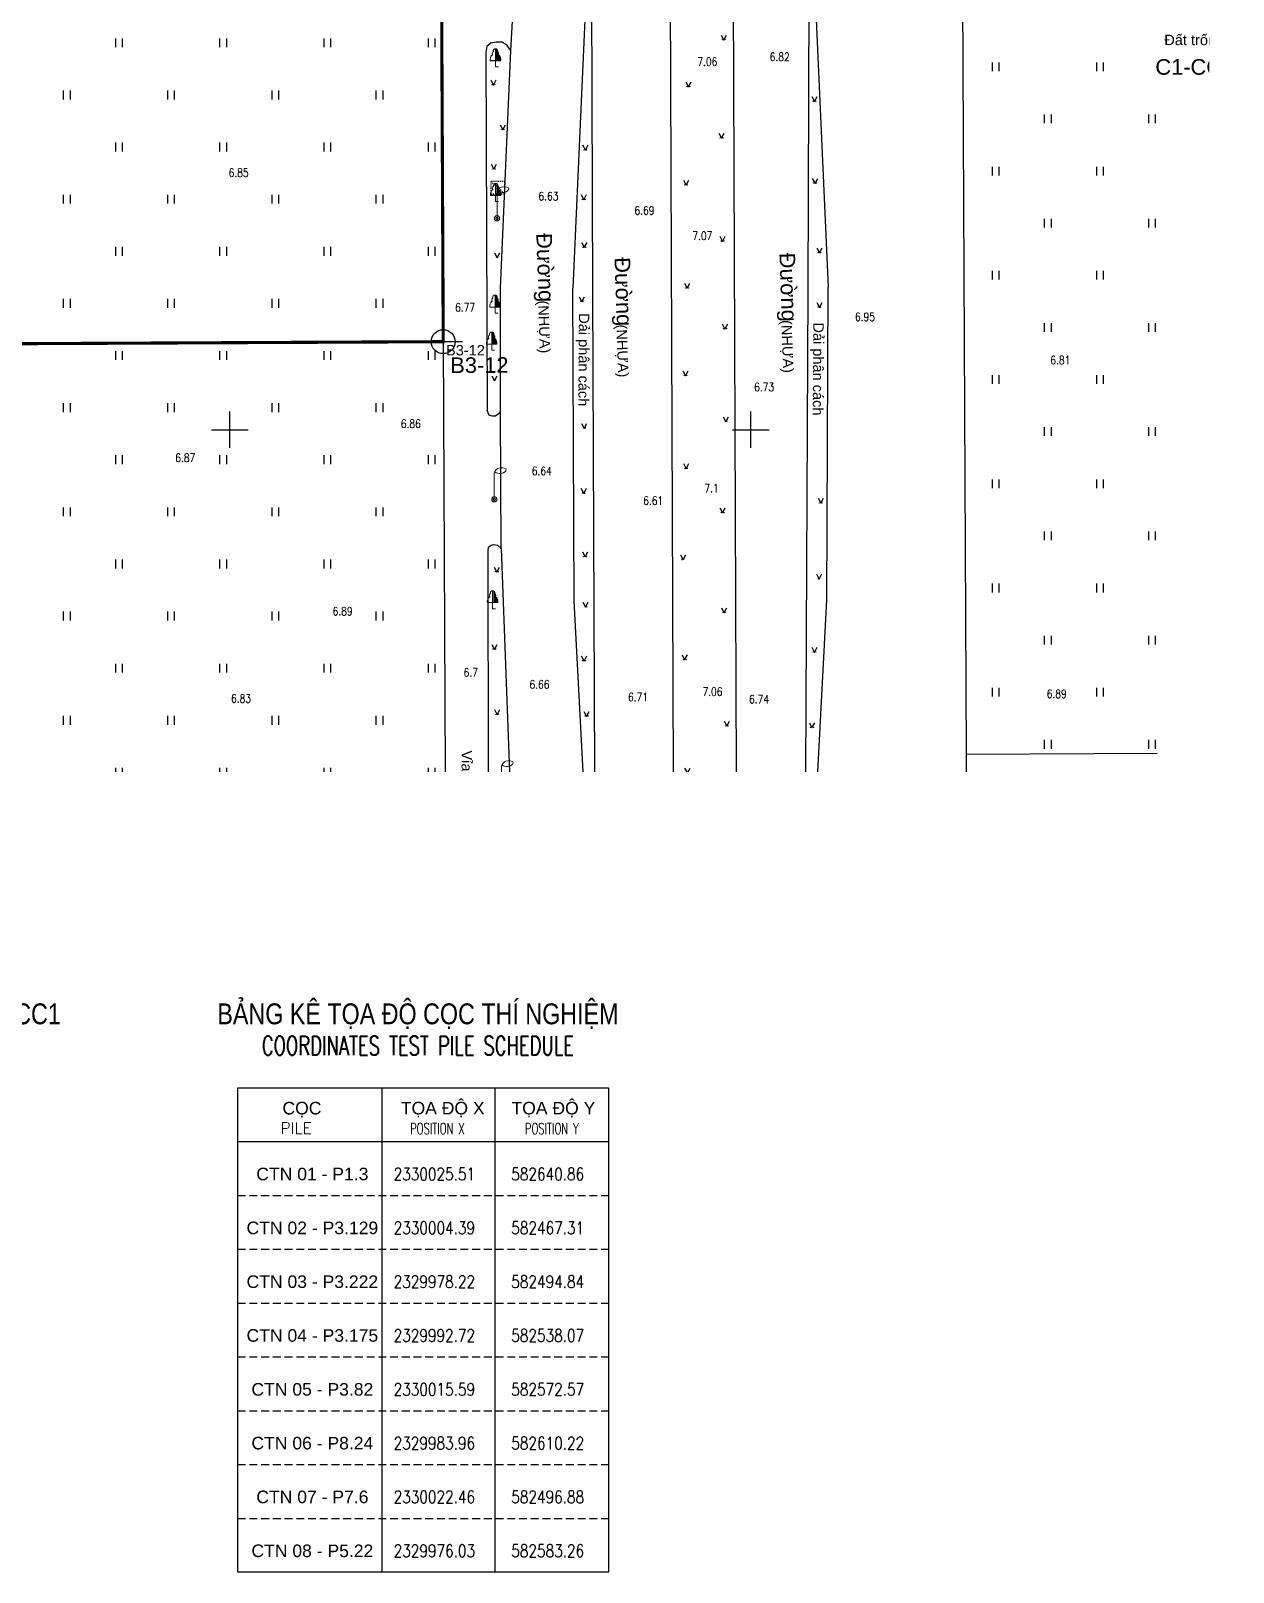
# Model space of a CAD drawing. Header units: millimetres. Extents: x 581430 to 583682, y 2329840 to 2330113.
# Drawn here: x 583101.9 to 583217.3, y 2329840.4 to 2329988.3 of the extents above; entities that cross this region are included whole.
import ezdxf
from ezdxf.enums import TextEntityAlignment as Align
from ezdxf.xclip import XClip

# ---------------------------------------------------------------- set-up
doc = ezdxf.new("R2010")
doc.units = ezdxf.units.MM
doc.header["$LTSCALE"] = 0.001
doc.header["$MEASUREMENT"] = 0
doc.header["$XCLIPFRAME"] = 0
for name, pattern in [('CENTER2', [1.125, 0.75, -0.125, 0.125, -0.125]), ('HIDDEN', [0.375, 0.25, -0.125]), ('NETNHA500', [0.75, 0.5, -0.25])]:
    doc.linetypes.add(name, pattern=pattern)
for name, color, linetype in [('Existing map', 250, 'Continuous'), ('IDEA_Text', 8, 'Continuous'), ('new block$0$giao thong chuan 28 06$0$giao thong chuan$0$giao thongsua theo ssd$0$giao thong canh quan$0$giao thong$0$CHUTHICH', 7, 'Continuous'), ('Red line', 1, 'Continuous'), ('Road', 8, 'Continuous'), ('TEXT VIET', 7, 'Continuous'), ('Text Vn', 7, 'Continuous'), ('TOA DO', 7, 'Continuous')]:
    doc.layers.add(name, color=color, linetype=linetype)
for name, color, linetype, lineweight in [('KYHIEU', 250, 'Continuous', 0), ('new block$0$giao thong chuan 28 06$0$giao thong chuan$0$giao thongsua theo ssd$0$giao thong canh quan$0$giao thong$0$TOADO', 7, 'Continuous', 35), ('Text E', 8, 'Continuous', 13)]:
    doc.layers.add(name, color=color, linetype=linetype, lineweight=lineweight)
doc.styles.add('$0$ARIAL', font='arial.ttf')
doc.styles.add('Arial', font='arial.ttf')
doc.styles.add('arial-3', font='romans.shx', dxfattribs={"width": 0.7})
doc.styles.add('CHU', font='', dxfattribs={"height": 1.5})
doc.styles.add('CLD', font='', dxfattribs={"height": 1})
doc.styles.add('DC', font='romans.shx', dxfattribs={"width": 0.8, "height": 0.8})
doc.styles.get('CHU').set_extended_font_data('.VnArial')
doc.styles.get('CLD').set_extended_font_data('.VnArialH')

# ---------------------------------------------------------------- blocks, each defined once
blk = doc.blocks.new('CAYLR')
at = {"layer": 'KYHIEU'}
for points in [[(0, 1.75, 0.497303), (-0.198201, 1.488681, 0.339551), (-0.284941, 1.163565, 0.289175), (-0.5, 0.602359)], [(0, 1.75, -0.497303), (0.198201, 1.488681, -0.339551), (0.284941, 1.163565, -0.289175), (0.5, 0.602359)]]:
    blk.add_lwpolyline(points, format="xyb", dxfattribs=at)
for points in [[(0, 0), (0, 1.75)], [(0.1, 0.602359), (0.1, 1.724173)], [(0.2, 0.602359), (0.2, 1.487287)], [(-0.5, 0.602359), (0.5, 0.602359)], [(0, 0), (0.280275, -0.001587)], [(0.3, 0.602359), (0.3, 1.151908)], [(0.4, 0.602359), (0.4, 1.04811)], [(0.5, 0.602359), (0.5, 0.822811)]]:
    blk.add_lwpolyline(points, dxfattribs=at)
blk = doc.blocks.new('DEN-P')
at = {"layer": 'KYHIEU'}
for points in [[(1.1, 2.92, 0.523652), (0, 2.5, 0.549376)], [(0.05, 2.64, 0.420531), (1.11, 2.75, 0.572241)]]:
    blk.add_lwpolyline(points, format="xyb", dxfattribs=at)
blk.add_lwpolyline([(0, 0), (0, 2.5)], dxfattribs=at)
for radius in [0.25, 0.125]:
    blk.add_circle((0, 0), radius, dxfattribs=at)
blk.add_arc((0.95, 2.82), 0.178, 338.0896, 33.4085, dxfattribs=at)
blk = doc.blocks.new('CAYLR-flat-10')
at = {"layer": 'KYHIEU'}
for points in [[(0, 1.75, 0.497303), (-0.2, 1.49, 0.339551), (-0.28, 1.16, 0.289175), (-0.5, 0.6)], [(0, 1.75, -0.497303), (0.2, 1.49, -0.339551), (0.28, 1.16, -0.289175), (0.5, 0.6)]]:
    blk.add_lwpolyline(points, format="xyb", dxfattribs=at)
for points in [[(0, 0), (0, 1.75)], [(0.1, 0.6), (0.1, 1.72)], [(0.2, 0.6), (0.2, 1.49)], [(-0.5, 0.6), (0.5, 0.6)], [(0, 0), (0.28, 0)], [(0.3, 0.6), (0.3, 1.15)], [(0.4, 0.6), (0.4, 1.05)], [(0.5, 0.6), (0.5, 0.82)]]:
    blk.add_lwpolyline(points, dxfattribs=at)
blk = doc.blocks.new('DEN-P-flat-1')
at = {"layer": 'KYHIEU'}
for points in [[(1.1, 2.92, 0.523652), (0, 2.5, 0.549376)], [(0.05, 2.64, 0.420531), (1.11, 2.75, 0.572241)]]:
    blk.add_lwpolyline(points, format="xyb", dxfattribs=at)
blk.add_lwpolyline([(0, 0), (0, 2.5)], dxfattribs=at)
for radius in [0.25, 0.125]:
    blk.add_circle((0, 0), radius, dxfattribs=at)
blk.add_arc((0.95, 2.82), 0.178, 338.0896, 33.4085, dxfattribs=at)
blk = doc.blocks.new('DEN-P-flat-3')
at = {"layer": 'KYHIEU'}
for points in [[(1.1, 2.92, 0.523652), (0, 2.5, 0.549376)], [(0.05, 2.64, 0.420531), (1.11, 2.75, 0.572241)]]:
    blk.add_lwpolyline(points, format="xyb", dxfattribs=at)
blk.add_lwpolyline([(0, 0), (0, 2.5)], dxfattribs=at)
for radius in [0.25, 0.125]:
    blk.add_circle((0, 0), radius, dxfattribs=at)
blk.add_arc((0.95, 2.82), 0.178, 338.0896, 33.4085, dxfattribs=at)
blk = doc.blocks.new('CAYLR-flat-13')
at = {"layer": 'KYHIEU'}
for points in [[(0, 1.75, 0.497303), (-0.2, 1.49, 0.339551), (-0.28, 1.16, 0.289175), (-0.5, 0.6)], [(0, 1.75, -0.497303), (0.2, 1.49, -0.339551), (0.28, 1.16, -0.289175), (0.5, 0.6)]]:
    blk.add_lwpolyline(points, format="xyb", dxfattribs=at)
for points in [[(0, 0), (0, 1.75)], [(0.1, 0.6), (0.1, 1.72)], [(0.2, 0.6), (0.2, 1.49)], [(-0.5, 0.6), (0.5, 0.6)], [(0, 0), (0.28, 0)], [(0.3, 0.6), (0.3, 1.15)], [(0.4, 0.6), (0.4, 1.05)], [(0.5, 0.6), (0.5, 0.82)]]:
    blk.add_lwpolyline(points, dxfattribs=at)
blk = doc.blocks.new('DEN-P-flat-4')
at = {"layer": 'KYHIEU'}
for points in [[(1.1, 2.92, 0.523652), (0, 2.5, 0.549376)], [(0.05, 2.64, 0.420531), (1.11, 2.75, 0.572241)]]:
    blk.add_lwpolyline(points, format="xyb", dxfattribs=at)
blk.add_lwpolyline([(0, 0), (0, 2.5)], dxfattribs=at)
for radius in [0.25, 0.125]:
    blk.add_circle((0, 0), radius, dxfattribs=at)
blk.add_arc((0.95, 2.82), 0.178, 338.0896, 33.4085, dxfattribs=at)
blk = doc.blocks.new('CAYLR-flat-14')
at = {"layer": 'KYHIEU'}
for points in [[(0, 1.75, 0.497303), (-0.2, 1.49, 0.339551), (-0.28, 1.16, 0.289175), (-0.5, 0.6)], [(0, 1.75, -0.497303), (0.2, 1.49, -0.339551), (0.28, 1.16, -0.289175), (0.5, 0.6)]]:
    blk.add_lwpolyline(points, format="xyb", dxfattribs=at)
for points in [[(0, 0), (0, 1.75)], [(0.1, 0.6), (0.1, 1.72)], [(0.2, 0.6), (0.2, 1.49)], [(-0.5, 0.6), (0.5, 0.6)], [(0, 0), (0.28, 0)], [(0.3, 0.6), (0.3, 1.15)], [(0.4, 0.6), (0.4, 1.05)], [(0.5, 0.6), (0.5, 0.82)]]:
    blk.add_lwpolyline(points, dxfattribs=at)
blk = doc.blocks.new('CAYLR-flat-15')
at = {"layer": 'KYHIEU'}
for points in [[(0, 1.75, 0.497303), (-0.2, 1.49, 0.339551), (-0.28, 1.16, 0.289175), (-0.5, 0.6)], [(0, 1.75, -0.497303), (0.2, 1.49, -0.339551), (0.28, 1.16, -0.289175), (0.5, 0.6)]]:
    blk.add_lwpolyline(points, format="xyb", dxfattribs=at)
for points in [[(0, 0), (0, 1.75)], [(0.1, 0.6), (0.1, 1.72)], [(0.2, 0.6), (0.2, 1.49)], [(-0.5, 0.6), (0.5, 0.6)], [(0, 0), (0.28, 0)], [(0.3, 0.6), (0.3, 1.15)], [(0.4, 0.6), (0.4, 1.05)], [(0.5, 0.6), (0.5, 0.82)]]:
    blk.add_lwpolyline(points, dxfattribs=at)
blk = doc.blocks.new('CAYLR-flat-16')
at = {"layer": 'KYHIEU'}
for points in [[(0, 1.75, 0.497303), (-0.2, 1.49, 0.339551), (-0.28, 1.16, 0.289175), (-0.5, 0.6)], [(0, 1.75, -0.497303), (0.2, 1.49, -0.339551), (0.28, 1.16, -0.289175), (0.5, 0.6)]]:
    blk.add_lwpolyline(points, format="xyb", dxfattribs=at)
for points in [[(0, 0), (0, 1.75)], [(0.1, 0.6), (0.1, 1.72)], [(0.2, 0.6), (0.2, 1.49)], [(-0.5, 0.6), (0.5, 0.6)], [(0, 0), (0.28, 0)], [(0.3, 0.6), (0.3, 1.15)], [(0.4, 0.6), (0.4, 1.05)], [(0.5, 0.6), (0.5, 0.82)]]:
    blk.add_lwpolyline(points, dxfattribs=at)
blk = doc.blocks.new('Existing map')
at = {"layer": 'Existing map'}
h = blk.add_hatch(color=256, dxfattribs=at)
h.paths.add_polyline_path([(2.59, -100.03, 1), (2.56, -100.03, 1)])
h.paths.add_polyline_path([(2.33, -100.03, 1), (2.3, -100.03, 1)])
h = blk.add_hatch(color=256, dxfattribs=at)
h.paths.add_polyline_path([(-19.53, -104.35, 1), (-19.55, -104.35, 1)])
h.paths.add_polyline_path([(-19.79, -104.35, 1), (-19.81, -104.35, 1)])
h = blk.add_hatch(color=256, dxfattribs=at)
h.paths.add_polyline_path([(-0.82, -104.53, 1), (-0.84, -104.53, 1)])
h.paths.add_polyline_path([(-1.08, -104.53, 1), (-1.1, -104.53, 1)])
h = blk.add_hatch(color=256, dxfattribs=at)
h.paths.add_polyline_path([(11.29, -105.93, 1), (11.26, -105.93, 1)])
h.paths.add_polyline_path([(11.03, -105.93, 1), (11.01, -105.93, 1)])
h = blk.add_hatch(color=256, dxfattribs=at)
h.paths.add_polyline_path([(-18.63, -108.66, 1), (-18.65, -108.66, 1)])
h.paths.add_polyline_path([(-18.89, -108.66, 1), (-18.91, -108.66, 1)])
h = blk.add_hatch(color=256, dxfattribs=at)
h.paths.add_polyline_path([(-10.71, -110.59, 1), (-10.73, -110.59, 1)])
h.paths.add_polyline_path([(-10.97, -110.59, 1), (-10.99, -110.59, 1)])
h = blk.add_hatch(color=256, dxfattribs=at)
h.paths.add_polyline_path([(2.36, -109.45, 1), (2.34, -109.45, 1)])
h.paths.add_polyline_path([(2.1, -109.45, 1), (2.08, -109.45, 1)])
h = blk.add_hatch(color=256, dxfattribs=at)
h.paths.add_polyline_path([(-19.49, -112.43, 1), (-19.51, -112.43, 1)])
h.paths.add_polyline_path([(-19.75, -112.43, 1), (-19.77, -112.43, 1)])
h = blk.add_hatch(color=256, dxfattribs=at)
h.paths.add_polyline_path([(11.33, -113.78, 1), (11.31, -113.78, 1)])
h.paths.add_polyline_path([(11.07, -113.78, 1), (11.05, -113.78, 1)])
h = blk.add_hatch(color=256, dxfattribs=at)
h.paths.add_polyline_path([(-10.87, -115.35, 1), (-10.89, -115.35, 1)])
h.paths.add_polyline_path([(-11.12, -115.35, 1), (-11.15, -115.35, 1)])
h = blk.add_hatch(color=256, dxfattribs=at)
h.paths.add_polyline_path([(-1.04, -113.95, 1), (-1.07, -113.95, 1)])
h.paths.add_polyline_path([(-1.3, -113.95, 1), (-1.33, -113.95, 1)])
h = blk.add_hatch(color=256, dxfattribs=at)
h.paths.add_polyline_path([(2.46, -119.35, 1), (2.44, -119.35, 1)])
h.paths.add_polyline_path([(2.2, -119.35, 1), (2.18, -119.35, 1)])
h = blk.add_hatch(color=256, dxfattribs=at)
h.paths.add_polyline_path([(-19.17, -120.92, 1), (-19.2, -120.92, 1)])
h.paths.add_polyline_path([(-19.43, -120.92, 1), (-19.45, -120.92, 1)])
h = blk.add_hatch(color=256, dxfattribs=at)
h.paths.add_polyline_path([(-10.81, -119.94, 1), (-10.83, -119.94, 1)])
h.paths.add_polyline_path([(-11.06, -119.94, 1), (-11.09, -119.94, 1)])
h = blk.add_hatch(color=256, dxfattribs=at)
h.paths.add_polyline_path([(11.75, -120.45, 1), (11.73, -120.45, 1)])
h.paths.add_polyline_path([(11.49, -120.45, 1), (11.47, -120.45, 1)])
h = blk.add_hatch(color=256, dxfattribs=at)
h.paths.add_polyline_path([(-0.95, -123.84, 1), (-0.97, -123.84, 1)])
h.paths.add_polyline_path([(-1.21, -123.84, 1), (-1.23, -123.84, 1)])
h = blk.add_hatch(color=256, dxfattribs=at)
h.paths.add_polyline_path([(-11.06, -125.14, 1), (-11.08, -125.14, 1)])
h.paths.add_polyline_path([(-11.31, -125.14, 1), (-11.34, -125.14, 1)])
h = blk.add_hatch(color=256, dxfattribs=at)
h.paths.add_polyline_path([(11.75, -125.69, 1), (11.73, -125.69, 1)])
h.paths.add_polyline_path([(11.49, -125.69, 1), (11.47, -125.69, 1)])
h = blk.add_hatch(color=256, dxfattribs=at)
h.paths.add_polyline_path([(2.69, -127.76, 1), (2.67, -127.76, 1)])
h.paths.add_polyline_path([(2.43, -127.76, 1), (2.41, -127.76, 1)])
h = blk.add_hatch(color=256, dxfattribs=at)
h.paths.add_polyline_path([(-19.43, -132.73, 1), (-19.45, -132.73, 1)])
h.paths.add_polyline_path([(-19.69, -132.73, 1), (-19.71, -132.73, 1)])
h = blk.add_hatch(color=256, dxfattribs=at)
h.paths.add_polyline_path([(-1.1, -132.26, 1), (-1.12, -132.26, 1)])
h.paths.add_polyline_path([(-1.36, -132.26, 1), (-1.38, -132.26, 1)])
h = blk.add_hatch(color=256, dxfattribs=at)
h.paths.add_polyline_path([(-10.82, -137.3, 1), (-10.84, -137.3, 1)])
h.paths.add_polyline_path([(-11.08, -137.3, 1), (-11.1, -137.3, 1)])
h = blk.add_hatch(color=256, dxfattribs=at)
h.paths.add_polyline_path([(2.76, -136.66, 1), (2.74, -136.66, 1)])
h.paths.add_polyline_path([(2.51, -136.66, 1), (2.48, -136.66, 1)])
h = blk.add_hatch(color=256, dxfattribs=at)
h.paths.add_polyline_path([(-1.02, -141.16, 1), (-1.05, -141.16, 1)])
h.paths.add_polyline_path([(-1.28, -141.16, 1), (-1.31, -141.16, 1)])
h = blk.add_hatch(color=256, dxfattribs=at)
h.paths.add_polyline_path([(-10.87, -143.53, 1), (-10.89, -143.53, 1)])
h.paths.add_polyline_path([(-11.13, -143.53, 1), (-11.15, -143.53, 1)])
h = blk.add_hatch(color=256, dxfattribs=at)
h.paths.add_polyline_path([(11.89, -144.47, 1), (11.87, -144.47, 1)])
h.paths.add_polyline_path([(11.63, -144.47, 1), (11.61, -144.47, 1)])
h = blk.add_hatch(color=256, dxfattribs=at)
h.paths.add_polyline_path([(2.46, -145.4, 1), (2.44, -145.4, 1)])
h.paths.add_polyline_path([(2.2, -145.4, 1), (2.18, -145.4, 1)])
h = blk.add_hatch(color=256, dxfattribs=at)
h.paths.add_polyline_path([(-10.74, -149.62, 1), (-10.76, -149.62, 1)])
h.paths.add_polyline_path([(-11, -149.62, 1), (-11.02, -149.62, 1)])
h = blk.add_hatch(color=256, dxfattribs=at)
h.paths.add_polyline_path([(-1.33, -149.9, 1), (-1.35, -149.9, 1)])
h.paths.add_polyline_path([(-1.59, -149.9, 1), (-1.61, -149.9, 1)])
h = blk.add_hatch(color=256, dxfattribs=at)
h.paths.add_polyline_path([(-19.19, -151.07, 1), (-19.22, -151.07, 1)])
h.paths.add_polyline_path([(-19.45, -151.07, 1), (-19.48, -151.07, 1)])
h = blk.add_hatch(color=256, dxfattribs=at)
h.paths.add_polyline_path([(11.74, -151.75, 1), (11.71, -151.75, 1)])
h.paths.add_polyline_path([(11.48, -151.75, 1), (11.46, -151.75, 1)])
h = blk.add_hatch(color=256, dxfattribs=at)
h.paths.add_polyline_path([(-10.69, -154.44, 1), (-10.71, -154.44, 1)])
h.paths.add_polyline_path([(-10.95, -154.44, 1), (-10.97, -154.44, 1)])
h = blk.add_hatch(color=256, dxfattribs=at)
h.paths.add_polyline_path([(2.61, -155, 1), (2.59, -155, 1)])
h.paths.add_polyline_path([(2.36, -155, 1), (2.33, -155, 1)])
h = blk.add_hatch(color=256, dxfattribs=at)
h.paths.add_polyline_path([(-19.44, -158.49, 1), (-19.46, -158.49, 1)])
h.paths.add_polyline_path([(-19.7, -158.49, 1), (-19.72, -158.49, 1)])
h = blk.add_hatch(color=256, dxfattribs=at)
h.paths.add_polyline_path([(-10.84, -159.61, 1), (-10.86, -159.61, 1)])
h.paths.add_polyline_path([(-11.1, -159.61, 1), (-11.12, -159.61, 1)])
h = blk.add_hatch(color=256, dxfattribs=at)
h.paths.add_polyline_path([(-1.17, -159.5, 1), (-1.2, -159.5, 1)])
h.paths.add_polyline_path([(-1.43, -159.5, 1), (-1.46, -159.5, 1)])
h = blk.add_hatch(color=256, dxfattribs=at)
h.paths.add_polyline_path([(11.28, -158.78, 1), (11.26, -158.78, 1)])
h.paths.add_polyline_path([(11.02, -158.78, 1), (11, -158.78, 1)])
h = blk.add_hatch(color=256, dxfattribs=at)
h.paths.add_polyline_path([(-19.17, -164.76, 1), (-19.19, -164.76, 1)])
h.paths.add_polyline_path([(-19.43, -164.76, 1), (-19.45, -164.76, 1)])
h = blk.add_hatch(color=256, dxfattribs=at)
h.paths.add_polyline_path([(-10.59, -164.92, 1), (-10.61, -164.92, 1)])
h.paths.add_polyline_path([(-10.85, -164.92, 1), (-10.87, -164.92, 1)])
h = blk.add_hatch(color=256, dxfattribs=at)
h.paths.add_polyline_path([(2.87, -165.87, 1), (2.85, -165.87, 1)])
h.paths.add_polyline_path([(2.61, -165.87, 1), (2.59, -165.87, 1)])
h = blk.add_hatch(color=256, dxfattribs=at)
h.paths.add_polyline_path([(11.04, -166.01, 1), (11.02, -166.01, 1)])
h.paths.add_polyline_path([(10.78, -166.01, 1), (10.76, -166.01, 1)])
for p, q in [((3.15, -54.86), (3.69, -185.78)), ((-2.35, -184.44), (-2.83, -60.39)), ((25.18, -60.46), (25.69, -168.57)), ((-17.99, -101.05), (-17.7, -95.48)), ((-10.75, -94.86), (-12.05, -123.86)), ((-10.13, -124.17), (-10.23, -94.83)), ((10.52, -124.09), (10.62, -94.75)), ((11.14, -94.78), (12.44, -123.78)), ((-55.95, -99.9), (-55.95, -100.75)), ((-55.3, -99.9), (-55.3, -100.75)), ((-45.95, -99.9), (-45.95, -100.75)), ((-45.3, -99.9), (-45.3, -100.75)), ((-35.95, -99.9), (-35.95, -100.75)), ((-35.3, -99.9), (-35.3, -100.75)), ((-25.95, -99.9), (-25.95, -100.75)), ((-25.3, -99.9), (-25.3, -100.75)), ((-19.91, -100.37), (-20.3, -100.69)), ((-19.4, -100.28), (-19.91, -100.37)), ((-18.83, -100.28), (-19.4, -100.28)), ((-18.34, -100.58), (-18.83, -100.28)), ((2.19, -99.58), (2.44, -100.06)), ((2.44, -100.06), (2.7, -99.58)), ((-20.3, -100.69), (-20.41, -101.25)), ((-20.41, -101.25), (-20.27, -135.6)), ((-19, -123.86), (-17.99, -101.05)), ((-17.99, -101.05), (-18.34, -100.58)), ((28.19, -102.21), (28.19, -103.05)), ((28.84, -102.21), (28.84, -103.05)), ((38.19, -102.21), (38.19, -103.05)), ((38.84, -102.21), (38.84, -103.05)), ((-60.95, -104.9), (-60.95, -105.75)), ((-60.3, -104.9), (-60.3, -105.75)), ((-50.95, -104.9), (-50.95, -105.75)), ((-50.3, -104.9), (-50.3, -105.75)), ((-40.95, -104.9), (-40.95, -105.75)), ((-40.3, -104.9), (-40.3, -105.75)), ((-30.95, -104.9), (-30.95, -105.75)), ((-30.3, -104.9), (-30.3, -105.75)), ((-19.93, -103.89), (-19.67, -104.38)), ((-19.67, -104.38), (-19.41, -103.89)), ((-1.22, -104.08), (-0.96, -104.56)), ((-0.96, -104.56), (-0.7, -104.08)), ((10.89, -105.47), (11.15, -105.96)), ((11.15, -105.96), (11.4, -105.47)), ((33.19, -107.21), (33.19, -108.05)), ((33.84, -107.21), (33.84, -108.05)), ((43.19, -107.21), (43.19, -108.05)), ((43.84, -107.21), (43.84, -108.05)), ((-19.03, -108.21), (-18.77, -108.69)), ((-18.77, -108.69), (-18.52, -108.21)), ((1.96, -108.99), (2.22, -109.48)), ((2.22, -109.48), (2.48, -108.99)), ((-55.95, -109.9), (-55.95, -110.75)), ((-55.3, -109.9), (-55.3, -110.75)), ((-45.95, -109.9), (-45.95, -110.75)), ((-45.3, -109.9), (-45.3, -110.75)), ((-35.95, -109.9), (-35.95, -110.75)), ((-35.3, -109.9), (-35.3, -110.75)), ((-25.95, -109.9), (-25.95, -110.75)), ((-25.3, -109.9), (-25.3, -110.75)), ((-11.11, -110.13), (-10.85, -110.62)), ((-10.85, -110.62), (-10.59, -110.13)), ((-19.89, -111.97), (-19.63, -112.46)), ((-19.63, -112.46), (-19.37, -111.97)), ((28.19, -112.21), (28.19, -113.05)), ((28.84, -112.21), (28.84, -113.05)), ((38.19, -112.21), (38.19, -113.05)), ((38.84, -112.21), (38.84, -113.05)), ((-1.44, -113.49), (-1.18, -113.98)), ((-1.18, -113.98), (-0.93, -113.49)), ((10.93, -113.33), (11.19, -113.81)), ((11.19, -113.81), (11.45, -113.33)), ((-60.95, -114.9), (-60.95, -115.75)), ((-60.3, -114.9), (-60.3, -115.75)), ((-50.95, -114.9), (-50.95, -115.75)), ((-50.3, -114.9), (-50.3, -115.75)), ((-40.95, -114.9), (-40.95, -115.75)), ((-40.3, -114.9), (-40.3, -115.75)), ((-30.95, -114.9), (-30.95, -115.75)), ((-30.3, -114.9), (-30.3, -115.75)), ((-11.26, -114.89), (-11.01, -115.38)), ((-11.01, -115.38), (-10.75, -114.89)), ((33.19, -117.21), (33.19, -118.05)), ((33.84, -117.21), (33.84, -118.05)), ((43.19, -117.21), (43.19, -118.05)), ((43.84, -117.21), (43.84, -118.05)), ((-11.2, -119.49), (-10.95, -119.97)), ((-10.95, -119.97), (-10.69, -119.49)), ((2.06, -118.89), (2.32, -119.38)), ((2.32, -119.38), (2.58, -118.89)), ((-55.95, -119.9), (-55.95, -120.75)), ((-55.3, -119.9), (-55.3, -120.75)), ((-45.95, -119.9), (-45.95, -120.75)), ((-45.3, -119.9), (-45.3, -120.75)), ((-35.95, -119.9), (-35.95, -120.75)), ((-35.3, -119.9), (-35.3, -120.75)), ((-25.95, -119.9), (-25.95, -120.75)), ((-25.3, -119.9), (-25.3, -120.75)), ((-19.57, -120.47), (-19.31, -120.95)), ((-19.31, -120.95), (-19.06, -120.47)), ((11.35, -119.99), (11.61, -120.48)), ((11.61, -120.48), (11.87, -119.99)), ((28.19, -122.21), (28.19, -123.05)), ((28.84, -122.21), (28.84, -123.05)), ((38.19, -122.21), (38.19, -123.05)), ((38.84, -122.21), (38.84, -123.05)), ((-19, -135.75), (-19, -123.86)), ((-11.94, -153.88), (-12.05, -123.86)), ((-9.87, -184.01), (-10.13, -124.17)), ((-1.34, -123.39), (-1.09, -123.87)), ((-1.09, -123.87), (-0.83, -123.39)), ((10.26, -183.93), (10.52, -124.09)), ((12.33, -153.8), (12.44, -123.78)), ((-60.95, -124.9), (-60.95, -125.75)), ((-60.3, -124.9), (-60.3, -125.75)), ((-50.95, -124.9), (-50.95, -125.75)), ((-50.3, -124.9), (-50.3, -125.75)), ((-40.95, -124.9), (-40.95, -125.75)), ((-40.3, -124.9), (-40.3, -125.75)), ((-30.95, -124.9), (-30.95, -125.75)), ((-30.3, -124.9), (-30.3, -125.75)), ((-11.45, -124.69), (-11.2, -125.17)), ((-11.2, -125.17), (-10.94, -124.69)), ((11.35, -125.23), (11.61, -125.72)), ((11.61, -125.72), (11.87, -125.23)), ((2.29, -127.3), (2.55, -127.79)), ((2.55, -127.79), (2.81, -127.3)), ((33.19, -127.21), (33.19, -128.05)), ((33.84, -127.21), (33.84, -128.05)), ((43.19, -127.21), (43.19, -128.05)), ((43.84, -127.21), (43.84, -128.05)), ((-55.95, -129.9), (-55.95, -130.75)), ((-55.3, -129.9), (-55.3, -130.75)), ((-45.95, -129.9), (-45.95, -130.75)), ((-45.3, -129.9), (-45.3, -130.75)), ((-35.95, -129.9), (-35.95, -130.75)), ((-35.3, -129.9), (-35.3, -130.75)), ((-25.95, -129.9), (-25.95, -130.75)), ((-25.3, -129.9), (-25.3, -130.75)), ((-24.5, -129), (-24.26, -179.2)), ((-24.5, -129), (-24.26, -179.2)), ((-19.83, -132.27), (-19.57, -132.76)), ((-19.57, -132.76), (-19.31, -132.27)), ((-1.5, -131.8), (-1.24, -132.29)), ((-1.24, -132.29), (-0.98, -131.8)), ((28.19, -132.21), (28.19, -133.05)), ((28.84, -132.21), (28.84, -133.05)), ((38.19, -132.21), (38.19, -133.05)), ((38.84, -132.21), (38.84, -133.05)), ((-60.95, -134.9), (-60.95, -135.75)), ((-60.3, -134.9), (-60.3, -135.75)), ((-50.95, -134.9), (-50.95, -135.75)), ((-50.3, -134.9), (-50.3, -135.75)), ((-44.97, -139.2), (-44.97, -135.7)), ((-40.95, -134.9), (-40.95, -135.75)), ((-40.3, -134.9), (-40.3, -135.75)), ((-30.95, -134.9), (-30.95, -135.75)), ((-30.3, -134.9), (-30.3, -135.75)), ((-20.08, -136.04), (-20.27, -135.6)), ((-19.78, -136.15), (-20.08, -136.04)), ((-19.26, -136), (-19.52, -136.15)), ((-19.26, -136), (-19.52, -136.15)), ((-19, -135.75), (-19.26, -136)), ((-19, -135.75), (-19.26, -136)), ((-18.92, -148.87), (-19, -135.75)), ((5.03, -139.2), (5.03, -135.7)), ((-46.72, -137.45), (-43.22, -137.45)), ((-19.52, -136.15), (-19.78, -136.15)), ((-19.52, -136.15), (-19.78, -136.15)), ((-11.22, -136.85), (-10.96, -137.33)), ((-10.96, -137.33), (-10.7, -136.85)), ((2.37, -136.2), (2.62, -136.69)), ((2.62, -136.69), (2.88, -136.2)), ((3.28, -137.45), (6.78, -137.45)), ((33.19, -137.21), (33.19, -138.05)), ((33.84, -137.21), (33.84, -138.05)), ((43.19, -137.21), (43.19, -138.05)), ((43.84, -137.21), (43.84, -138.05)), ((-55.95, -139.9), (-55.95, -140.75)), ((-55.3, -139.9), (-55.3, -140.75)), ((-45.95, -139.9), (-45.95, -140.75)), ((-45.3, -139.9), (-45.3, -140.75)), ((-35.95, -139.9), (-35.95, -140.75)), ((-35.3, -139.9), (-35.3, -140.75)), ((-25.95, -139.9), (-25.95, -140.75)), ((-25.3, -139.9), (-25.3, -140.75)), ((-1.42, -140.7), (-1.16, -141.19)), ((-1.16, -141.19), (-0.91, -140.7)), ((-11.27, -143.07), (-11.01, -143.56)), ((-11.01, -143.56), (-10.75, -143.07)), ((28.19, -142.21), (28.19, -143.05)), ((28.84, -142.21), (28.84, -143.05)), ((38.19, -142.21), (38.19, -143.05)), ((38.84, -142.21), (38.84, -143.05)), ((-60.95, -144.9), (-60.95, -145.75)), ((-60.3, -144.9), (-60.3, -145.75)), ((-50.95, -144.9), (-50.95, -145.75)), ((-50.3, -144.9), (-50.3, -145.75)), ((-40.95, -144.9), (-40.95, -145.75)), ((-40.3, -144.9), (-40.3, -145.75)), ((-30.95, -144.9), (-30.95, -145.75)), ((-30.3, -144.9), (-30.3, -145.75)), ((11.49, -144.01), (11.75, -144.5)), ((11.75, -144.5), (12, -144.01)), ((2.06, -144.95), (2.32, -145.43)), ((2.32, -145.43), (2.57, -144.95)), ((33.19, -147.21), (33.19, -148.05)), ((33.84, -147.21), (33.84, -148.05)), ((43.19, -147.21), (43.19, -148.05)), ((43.84, -147.21), (43.84, -148.05)), ((-20.18, -149.06), (-20.16, -148.71)), ((-20.08, -192.2), (-20.18, -149.06)), ((-20.16, -148.71), (-19.96, -148.56)), ((-19.96, -148.56), (-19.67, -148.46)), ((-19.67, -148.46), (-19.28, -148.52)), ((-19.28, -148.52), (-18.92, -148.85)), ((-18.92, -148.85), (-17.28, -192.52)), ((-11.14, -149.16), (-10.88, -149.65)), ((-10.88, -149.65), (-10.62, -149.16)), ((-55.95, -149.9), (-55.95, -150.75)), ((-55.3, -149.9), (-55.3, -150.75)), ((-45.95, -149.9), (-45.95, -150.75)), ((-45.3, -149.9), (-45.3, -150.75)), ((-35.95, -149.9), (-35.95, -150.75)), ((-35.3, -149.9), (-35.3, -150.75)), ((-25.95, -149.9), (-25.95, -150.75)), ((-25.3, -149.9), (-25.3, -150.75)), ((-19.59, -150.62), (-19.34, -151.1)), ((-19.34, -151.1), (-19.08, -150.62)), ((-1.73, -149.44), (-1.47, -149.93)), ((-1.47, -149.93), (-1.21, -149.44)), ((11.34, -151.29), (11.6, -151.78)), ((11.6, -151.78), (11.85, -151.29)), ((28.19, -152.21), (28.19, -153.05)), ((28.84, -152.21), (28.84, -153.05)), ((38.19, -152.21), (38.19, -153.05)), ((38.84, -152.21), (38.84, -153.05)), ((-60.95, -154.9), (-60.95, -155.75)), ((-60.3, -154.9), (-60.3, -155.75)), ((-50.95, -154.9), (-50.95, -155.75)), ((-50.3, -154.9), (-50.3, -155.75)), ((-40.95, -154.9), (-40.95, -155.75)), ((-40.3, -154.9), (-40.3, -155.75)), ((-30.95, -154.9), (-30.95, -155.75)), ((-30.3, -154.9), (-30.3, -155.75)), ((-10.33, -183.99), (-11.94, -153.88)), ((-11.09, -153.98), (-10.83, -154.47)), ((-10.83, -154.47), (-10.57, -153.98)), ((2.22, -154.54), (2.47, -155.03)), ((2.47, -155.03), (2.73, -154.54)), ((10.72, -183.91), (12.33, -153.8)), ((-19.84, -158.04), (-19.58, -158.52)), ((-19.58, -158.52), (-19.32, -158.04)), ((33.19, -157.21), (33.19, -158.05)), ((33.84, -157.21), (33.84, -158.05)), ((43.19, -157.21), (43.19, -158.05)), ((43.84, -157.21), (43.84, -158.05)), ((-11.24, -159.15), (-10.98, -159.64)), ((-10.98, -159.64), (-10.72, -159.15)), ((-1.57, -159.04), (-1.32, -159.53)), ((-1.32, -159.53), (-1.06, -159.04)), ((10.88, -158.32), (11.14, -158.81)), ((11.14, -158.81), (11.4, -158.32)), ((-55.95, -159.9), (-55.95, -160.75)), ((-55.3, -159.9), (-55.3, -160.75)), ((-45.95, -159.9), (-45.95, -160.75)), ((-45.3, -159.9), (-45.3, -160.75)), ((-35.95, -159.9), (-35.95, -160.75)), ((-35.3, -159.9), (-35.3, -160.75)), ((-25.95, -159.9), (-25.95, -160.75)), ((-25.3, -159.9), (-25.3, -160.75)), ((28.19, -162.21), (28.19, -163.05)), ((28.84, -162.21), (28.84, -163.05)), ((38.19, -162.21), (38.19, -163.05)), ((38.84, -162.21), (38.84, -163.05)), ((-60.95, -164.9), (-60.95, -165.75)), ((-60.3, -164.9), (-60.3, -165.75)), ((-50.95, -164.9), (-50.95, -165.75)), ((-50.3, -164.9), (-50.3, -165.75)), ((-40.95, -164.9), (-40.95, -165.75)), ((-40.3, -164.9), (-40.3, -165.75)), ((-30.95, -164.9), (-30.95, -165.75)), ((-30.3, -164.9), (-30.3, -165.75)), ((-19.56, -164.3), (-19.31, -164.79)), ((-19.31, -164.79), (-19.05, -164.3)), ((-10.99, -164.47), (-10.73, -164.96)), ((-10.73, -164.96), (-10.47, -164.47)), ((2.47, -165.41), (2.73, -165.9)), ((2.73, -165.9), (2.99, -165.41)), ((10.65, -165.56), (10.9, -166.04)), ((10.9, -166.04), (11.16, -165.56)), ((25.69, -168.57), (44.03, -168.49)), ((25.69, -168.57), (44.03, -168.49)), ((25.69, -168.57), (25.78, -188.57)), ((33.19, -167.21), (33.19, -168.05)), ((33.84, -167.21), (33.84, -168.05)), ((43.19, -167.21), (43.19, -168.05)), ((43.84, -167.21), (43.84, -168.05)), ((-55.95, -169.9), (-55.95, -170.75)), ((-55.3, -169.9), (-55.3, -170.75)), ((-45.95, -169.9), (-45.95, -170.75)), ((-45.3, -169.9), (-45.3, -170.75)), ((-35.95, -169.9), (-35.95, -170.75)), ((-35.3, -169.9), (-35.3, -170.75)), ((-25.95, -169.9), (-25.95, -170.75)), ((-25.3, -169.9), (-25.3, -170.75)), ((-1.32, -169.91), (-1.06, -170.39)), ((-1.06, -170.39), (-0.8, -169.91))]:
    blk.add_line(p, q, dxfattribs=at)
at = {"layer": 'Existing map', "linetype": 'NETNHA500'}
for p, q in [((-18.57, -113.62), (-19.92, -113.62)), ((-19.92, -113.62), (-19.92, -114.8)), ((-19.92, -113.62), (-18.58, -114.8)), ((-18.58, -114.8), (-18.57, -113.62)), ((-19.92, -114.8), (-18.58, -114.8))]:
    blk.add_line(p, q, dxfattribs=at)
at = {"layer": 'Existing map'}
for centre in [(2.32, -100.03), (2.57, -100.03), (-19.8, -104.35), (-19.54, -104.35), (-1.09, -104.53), (-0.83, -104.53), (11.02, -105.93), (11.28, -105.93), (-18.9, -108.66), (-18.64, -108.66), (-10.98, -110.59), (-10.72, -110.59), (2.09, -109.45), (2.35, -109.45), (-19.76, -112.43), (-19.5, -112.43), (11.06, -113.78), (11.32, -113.78), (-11.14, -115.35), (-10.88, -115.35), (-1.31, -113.95), (-1.06, -113.95), (2.19, -119.35), (2.45, -119.35), (-19.44, -120.92), (-19.19, -120.92), (-11.08, -119.94), (-10.82, -119.94), (11.48, -120.45), (11.74, -120.45), (-1.22, -123.84), (-0.96, -123.84), (-11.33, -125.14), (-11.07, -125.14), (11.48, -125.69), (11.74, -125.69), (2.42, -127.76), (2.68, -127.76), (-19.7, -132.73), (-19.44, -132.73), (-1.37, -132.26), (-1.11, -132.26), (-11.09, -137.3), (-10.83, -137.3), (2.5, -136.66), (2.75, -136.66), (-1.29, -141.16), (-1.04, -141.16), (-11.14, -143.53), (-10.88, -143.53), (11.62, -144.47), (11.88, -144.47), (2.19, -145.4), (2.45, -145.4), (-11.01, -149.62), (-10.75, -149.62), (-1.6, -149.9), (-1.34, -149.9), (-19.46, -151.07), (-19.21, -151.07), (11.47, -151.75), (11.72, -151.75), (-10.96, -154.44), (-10.7, -154.44), (2.34, -155), (2.6, -155), (-19.71, -158.49), (-19.45, -158.49), (-11.11, -159.61), (-10.85, -159.61), (-1.44, -159.5), (-1.19, -159.5), (11.01, -158.78), (11.27, -158.78), (-19.44, -164.76), (-19.18, -164.76), (-10.86, -164.92), (-10.6, -164.92), (2.6, -165.87), (2.86, -165.87), (10.77, -166.01), (11.03, -166.01)]:
    blk.add_circle(centre, 0.011, dxfattribs=at)
for name, p in [('CAYLR', (-19.48, -102.64)), ('CAYLR-flat-16', (-19.48, -102.64)), ('CAYLR', (-19.46, -115.56)), ('CAYLR-flat-15', (-19.46, -115.56)), ('DEN-P', (-19.33, -117.17)), ('DEN-P-flat-1', (-19.33, -117.17)), ('CAYLR', (-19.52, -126.28)), ('CAYLR-flat-10', (-19.52, -126.28)), ('CAYLR', (-19.84, -129.83)), ('CAYLR-flat-14', (-19.84, -129.83)), ('DEN-P', (-19.59, -144.13)), ('DEN-P-flat-4', (-19.59, -144.13)), ('CAYLR', (-19.75, -154.64)), ('CAYLR-flat-13', (-19.75, -154.64)), ('DEN-P', (-18.91, -172.24)), ('DEN-P-flat-3', (-18.91, -172.24))]:
    blk.add_blockref(name, p, dxfattribs=at)
at = {"layer": 'Existing map', "style": 'CHU'}
for s, height, p in [('§Êt trèng', 1, (44.71, -100.55)), ('C1-CC1', 1.5, (43.85, -103.39)), ('B3-12', 1, (-24.22, -130.32))]:
    blk.add_text(s, height=height, dxfattribs=at).set_placement(p)
at = {"layer": 'Existing map', "style": 'DC', "width": 0.8}
for s, p in [('7.06', (-0.1, -102.53)), ('6.82', (6.84, -102.07)), ('6.85', (-45.09, -113.19)), ('6.63', (-15.35, -115.44)), ('6.69', (-6.14, -116.82)), ('7.07', (-0.58, -119.24)), ('6.77', (-23.35, -126.11)), ('6.95', (15.02, -127.02)), ('6.81', (33.77, -131.17)), ('6.73', (5.35, -133.75)), ('6.86', (-28.56, -137.27)), ('6.87', (-50.21, -140.54)), ('6.64', (-15.99, -141.8)), ('7.1', (0.58, -143.46)), ('6.61', (-5.3, -144.65)), ('6.89', (-35.11, -155.26)), ('6.7', (-22.53, -161.13)), ('6.66', (-16.21, -162.28)), ('7.06', (0.39, -162.98)), ('6.89', (33.43, -163.19)), ('6.83', (-44.85, -163.64)), ('6.71', (-6.75, -163.5)), ('6.74', (4.86, -163.7))]:
    blk.add_text(s, height=0.8, dxfattribs=at).set_placement(p)
at = {"layer": 'Existing map'}
for s, height, rotation, style, p in [('§\xadêng', 1.5, 272, 'CHU', (-15.56, -118.61)), ('§\xadêng', 1.5, 272, 'CHU', (-8.06, -120.92)), ('§\xadêng', 1.5, 272, 'CHU', (7.77, -120.49)), ('(nhùa)', 1, 272, 'CLD', (-15.39, -125.06)), ('D¶i ph©n c¸ch', 1, 269.6272, 'CHU', (-11.47, -126.27)), ('(nhùa)', 1, 272, 'CLD', (7.95, -126.94)), ('(nhùa)', 1, 272, 'CLD', (-7.88, -127.37)), ('D¶i ph©n c¸ch', 1, 269.6272, 'CHU', (11.03, -127.15)), ('VØa hÌ', 1, 270, 'CHU', (-22.73, -168.22)), ('VØa hÌ', 1, 270, 'CHU', (-22.73, -168.22))]:
    blk.add_text(s, height=height, rotation=rotation, dxfattribs=dict(at, style=style)).set_placement(p)
blk = doc.blocks.new('new block$0$giao thong chuan 28 06$0$giao thong chuan$0$giao thongsua theo ssd$0$giao thong canh quan$0$giao thong$0$n')
at = {"layer": 'TOA DO', "color": 177}
for p, q in [((0, 1.86), (0, 0)), ((1.86, 0), (-1.86, 0)), ((0, 0), (0, -1.86))]:
    blk.add_line(p, q, dxfattribs=at)
blk.add_circle((0, 0), 1.15, dxfattribs=at)

msp = doc.modelspace()

# ---------------------------------------------------------------- linework, layer by layer
at = {"layer": 'Red line', "linetype": 'CENTER2', "ltscale": 5000, "const_width": 0.3}
msp.add_lwpolyline([(583141.21, 2330026.75), (583111.07, 2330056.61), (582918.23, 2330055.71), (582918.67, 2329957.39), (583141.53, 2329958.45)], close=True, dxfattribs=at)
at = {"layer": 'Road', "color": 7, "linetype": 'Continuous', "ltscale": 3000}
for p, q in [((583135.63, 2329886.86), (583135.63, 2329840.39)), ((583146.51, 2329840.39), (583146.51, 2329886.86)), ((583157.39, 2329886.86), (583157.39, 2329840.39)), ((583121.81, 2329881.7), (583157.39, 2329881.7))]:
    msp.add_line(p, q, dxfattribs=at)
at = {"layer": 'Road', "color": 250, "linetype": 'HIDDEN', "ltscale": 3000}
for p, q in [((583121.81, 2329876.53), (583157.39, 2329876.53)), ((583121.81, 2329871.37), (583157.39, 2329871.37)), ((583121.81, 2329866.21), (583157.39, 2329866.21)), ((583121.81, 2329861.04), (583157.39, 2329861.04)), ((583121.81, 2329855.88), (583157.39, 2329855.88)), ((583121.81, 2329850.72), (583157.39, 2329850.72)), ((583121.81, 2329845.55), (583157.39, 2329845.55))]:
    msp.add_line(p, q, dxfattribs=at)
at = {"layer": 'Road', "color": 7, "linetype": 'Continuous', "ltscale": 3000}
msp.add_lwpolyline([(583157.39, 2329886.86), (583157.39, 2329840.39), (583121.81, 2329840.39), (583121.81, 2329886.86)], close=True, dxfattribs=at)

# ---------------------------------------------------------------- block references
ref = msp.add_blockref('Existing map', (583166.02, 2330087.45))
XClip(ref).set_block_clipping_path([(-309.5753765585, -170.2706607217), (49.0361552699, 25.2812677324)])
at = {"layer": 'new block$0$giao thong chuan 28 06$0$giao thong chuan$0$giao thongsua theo ssd$0$giao thong canh quan$0$giao thong$0$TOADO'}
msp.add_blockref('new block$0$giao thong chuan 28 06$0$giao thong chuan$0$giao thongsua theo ssd$0$giao thong canh quan$0$giao thong$0$n', (583141.53, 2329958.45), dxfattribs=at)

# ---------------------------------------------------------------- texts
at = {"layer": 'IDEA_Text', "style": 'arial-3', "width": 0.7}
msp.add_text('COORDINATES TEST PILE SCHEDULE', height=1.8, dxfattribs=at).set_placement((583139.1, 2329890.01), align=Align.CENTER)
at = {"layer": 'new block$0$giao thong chuan 28 06$0$giao thong chuan$0$giao thongsua theo ssd$0$giao thong canh quan$0$giao thong$0$CHUTHICH', "insert": (583142.2, 2329956.94), "char_height": 1.5, "width": 87.0962, "attachment_point": 1, "rotation": 0.2695, "style": 'Arial'}
msp.add_mtext('B3-12', dxfattribs=at)
at = {"layer": 'Text E', "style": 'arial-3'}
msp.add_text('PILE', height=1.071, dxfattribs=at).set_placement((583125.93, 2329882.46))
for s, height, width, p in [('POSITION X', 1.071, 0.65, (583138.36, 2329882.41)), ('POSITION Y', 1.071, 0.65, (583149.37, 2329882.41)), ('2330025.51 ', 1.2, 0.8, (583136.77, 2329877.99)), ('582640.86', 1.2, 0.8, (583148.06, 2329877.99)), ('2330004.39', 1.2, 0.8, (583136.77, 2329872.82)), ('582467.31', 1.2, 0.8, (583148.06, 2329872.82)), ('2329978.22', 1.2, 0.8, (583136.77, 2329867.66)), ('582494.84', 1.2, 0.8, (583148.06, 2329867.66)), ('2329992.72', 1.2, 0.8, (583136.77, 2329862.5)), ('582538.07', 1.2, 0.8, (583148.06, 2329862.5)), ('2330015.59', 1.2, 0.8, (583136.77, 2329857.33)), ('582572.57', 1.2, 0.8, (583148.06, 2329857.33)), ('2329983.96 ', 1.2, 0.8, (583136.77, 2329852.17)), ('582610.22', 1.2, 0.8, (583148.06, 2329852.17)), ('2330022.46', 1.2, 0.8, (583136.77, 2329847.01)), ('582496.88', 1.2, 0.8, (583148.06, 2329847.01)), ('2329976.03', 1.2, 0.8, (583136.77, 2329841.84)), ('582583.26', 1.2, 0.8, (583148.06, 2329841.84))]:
    msp.add_text(s, height=height, dxfattribs=dict(at, width=width)).set_placement(p)
at = {"layer": 'TEXT VIET', "style": 'Arial', "width": 0.8}
for s, p in [('BẢNG KÊ TỌA ĐỘ RANH GIỚI KHU ĐẤT B3-CC1', (583079.53, 2329892.96)), ('BẢNG KÊ TỌA ĐỘ CỌC THÍ NGHIỆM', (583139.1, 2329892.96))]:
    msp.add_text(s, height=2, dxfattribs=at).set_placement(p, align=Align.CENTER)
at = {"layer": 'Text Vn', "style": '$0$ARIAL'}
for s, p in [('CỌC', (583126.1, 2329884.31)), ('TỌA ĐỘ X', (583137.46, 2329884.31)), ('TỌA ĐỘ Y', (583148.08, 2329884.31))]:
    msp.add_text(s, height=1.205, dxfattribs=at).set_placement(p)
for s, p in [('CTN 01 - P1.3', (583128.97, 2329877.99)), ('CTN 02 - P3.129', (583128.97, 2329872.82)), ('CTN 03 - P3.222', (583128.97, 2329867.66)), ('CTN 04 - P3.175', (583128.97, 2329862.5)), ('CTN 05 - P3.82', (583128.97, 2329857.33)), ('CTN 06 - P8.24', (583128.97, 2329852.17)), ('CTN 07 - P7.6', (583128.97, 2329847.01)), ('CTN 08 - P5.22', (583128.97, 2329841.84))]:
    msp.add_text(s, height=1.2054, dxfattribs=at).set_placement(p, align=Align.CENTER)

doc.saveas('drawing.dxf')
